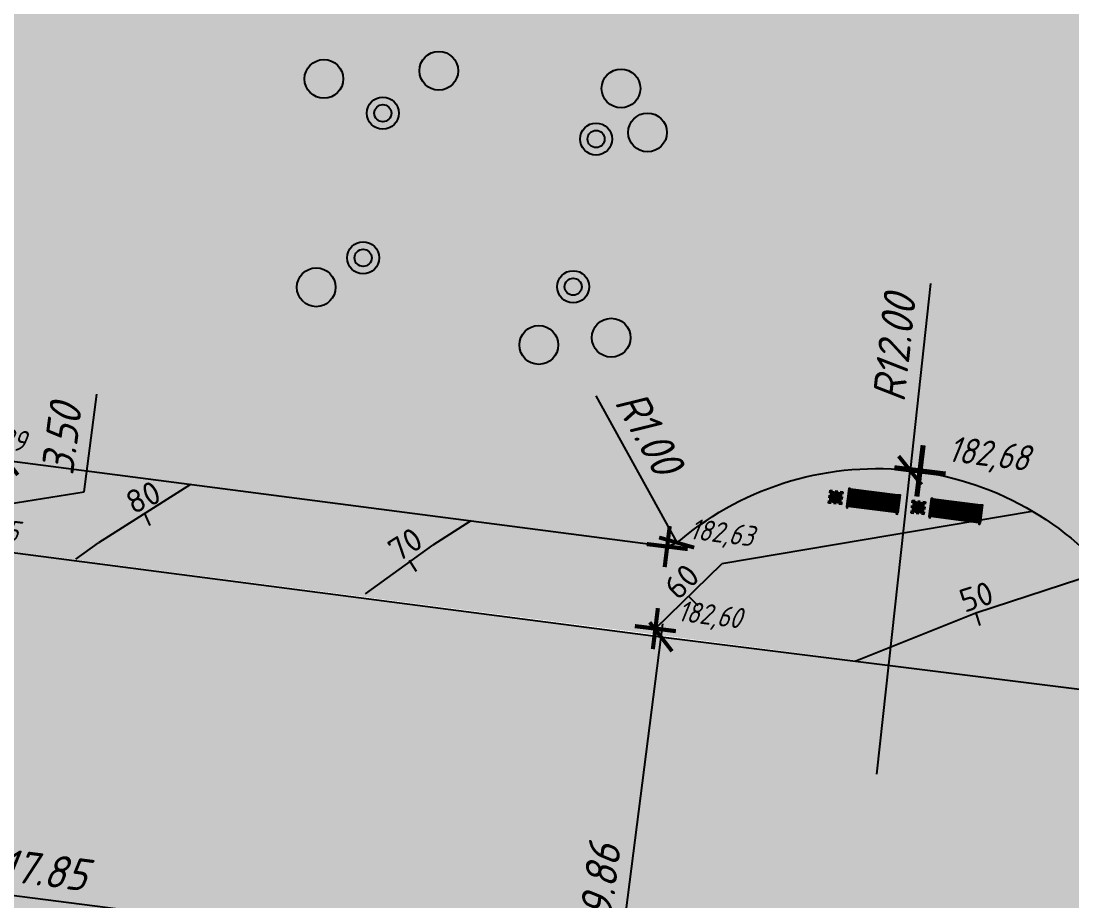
# Model space of a CAD drawing. Extents: x 8646 to 18206, y -17605 to -192.
# Drawn here: x 9078.67 to 9119.34, y -8832 to -8797.96 of the extents above; entities that cross this region are included whole.
import ezdxf
from ezdxf.enums import TextEntityAlignment as Align

# ---------------------------------------------------------------- set-up
doc = ezdxf.new("R2010")
doc.units = 0
doc.linetypes.add('DASHED', pattern=[0.75, 0.5, -0.25])
doc.linetypes.add('ШТРИХОВАЯ2', pattern=[9.524999999999999, 6.35, -3.175])
doc.layers.get('0').update_dxf_attribs({"linetype": 'CONTINUOUS'})
doc.layers.get('DEFPOINTS').update_dxf_attribs({"linetype": 'CONTINUOUS'})
for name, color, linetype in [('_ГП_ВЕРТИКАЛКА', 1, 'CONTINUOUS'), ('ДВ_ГП_П_БОРТ_БР100_30_15', 140, 'CONTINUOUS'), ('ДВ_ГП_П_ГАЗОН_РУЛОННЫЙ', 9, 'CONTINUOUS'), ('ДВ_ГП_П_ГРАНИЦА_РАБОТ', 230, 'ШТРИХОВАЯ2'), ('ДВ_ГП_П_ЗАМЕНА_ЛЮК_ВОДОСТО', 205, 'CONTINUOUS'), ('ДВ_ГП_П_ЗАМЕНА_ЛЮК_ТЕПЛОСЕ', 3, 'CONTINUOUS'), ('ДВ_ГП_П_МАФ', 20, 'CONTINUOUS'), ('ДВ_ГП_П_ОФР_РАЗМЕРЫ_ОСН', 242, 'CONTINUOUS'), ('ДВ_ПП_ДО_ТИП5_ЗАМЕНА_ПОКРЫ', 41, 'CONTINUOUS'), ('ДВ_ПП_ДО_ТИП5А_КАПРЕМОНТ_Т', 33, 'CONTINUOUS'), ('ДВ_ПП_ДО_ТИП6_УСТРОЙСТВО_Т', 153, 'CONTINUOUS')]:
    doc.layers.add(name, color=color, linetype=linetype)
doc.styles.add('SMPLX_1_0', font='simplex8.shx', dxfattribs={"width": 0.8, "oblique": 15})
doc.styles.add('СПДС', font='isocpeur.ttf', dxfattribs={"width": 0.9, "oblique": 15})
doc.styles.add('ТВЕРЬУНИВЕРСАЛПРОЕКТ', font='isocpeur.ttf')
doc.dimstyles.new('ДЕЛОВОЙ_ВЕКТОР', dxfattribs={"dimtxt": 1.25, "dimasz": 1, "dimexe": 0.5, "dimexo": 0, "dimgap": 0.5, "dimtad": 1, "dimzin": 1, "dimtxsty": 'СПДС', "dimblk": 'ARCHTICK', "dimcen": 0, "dimdle": 0.5, "dimclrd": 256, "dimclre": 256, "dimclrt": 256, "dimazin": 3, "dimtfac": 1, "dimtmove": 0, "dimatfit": 3, "dimtolj": 1, "dimtzin": 9})
doc.dimstyles.new('ДЕЛОВОЙ_ВЕКТОР$4', dxfattribs={"dimtxt": 1.25, "dimasz": 1, "dimexe": 0.5, "dimexo": 0, "dimgap": 0.5, "dimtad": 1, "dimzin": 1, "dimtxsty": 'СПДС', "dimblk1": 'ARCHTICK', "dimsah": 1, "dimcen": 0, "dimdle": 0.5, "dimclrd": 256, "dimclre": 256, "dimclrt": 256, "dimazin": 3, "dimtfac": 1, "dimtmove": 0, "dimatfit": 3, "dimtolj": 1, "dimtzin": 9})
pattern_1 = [(56.05043773761604, (0, 0), (-24.27593251712048, 65.19613079151804), [0, -54.8511657090786, 0, -61.34669849041685, 0, -58.64022649819258]), (26.05043773761603, (0, 0), (28.1469628320252, 116.8674145300229), [0, -29.59076044831872, 0, -49.43822172463005, 0, -18.94530394556991]), (346.050437737616, (-42.08001270772473, -14.1209778101496), (106.4742159225371, 35.94540188756744), [0, -18.04314661482848, 0, -64.95532781338255, 0, -84.80278908969387]), (336.050437737616, (-42.08001270772473, -14.1209778101496), (92.76770115918528, 64.5382257145701), [0, -9.02157330741424, 0, -42.58182601099521, 0, -48.7164958600369])]

# ---------------------------------------------------------------- blocks, each defined once
blk = doc.blocks.new('_ARCHTICK')
at = {"color": 0, "linetype": 'BYBLOCK', "const_width": 0.15}
blk.add_lwpolyline([(-0.5, -0.5), (0.5, 0.5)], dxfattribs=at)
blk = doc.blocks.new('*D157')
at = {"layer": 'DEFPOINTS', "color": 0}
for p in [(9113.077280170379, -8815.342023726185), (9111.789940731727, -8827.095490064437)]:
    blk.add_point(p, dxfattribs=at)
at = {"layer": 'ДВ_ГП_П_ОФР_РАЗМЕРЫ_ОСН'}
for p in [(9113.869083895575, -8808.112820494176), (9111.789940731727, -8827.095490064437)]:
    blk.add_line(p, (9113.077280170379, -8815.342023726185), dxfattribs=at)
at = {"layer": 'ДВ_ГП_П_ОФР_РАЗМЕРЫ_ОСН', "rotation": 263.7493953411084}
blk.add_blockref('_ARCHTICK', (9113.077280170379, -8815.342023726185), dxfattribs=at)
at = {"layer": 'ДВ_ГП_П_ОФР_РАЗМЕРЫ_ОСН', "insert": (9112.463747310465, -8810.610879884833), "char_height": 1.25, "attachment_point": 5, "rotation": 83.74939534110831, "style": 'СПДС'}
blk.add_mtext('\\A1;R12.00', dxfattribs=at)
blk = doc.blocks.new('*D287')
at = {"layer": 'DEFPOINTS', "color": 0}
for p in [(9078.047000000002, -8814.9485), (9077.59547033297, -8818.41925221815), (9077.665632809052, -8818.428380049083)]:
    blk.add_point(p, dxfattribs=at)
at = {"layer": 'ДВ_ГП_П_ОФР_РАЗМЕРЫ_ОСН'}
for p, q in [((9081.111228998154, -8816.16648965571), (9081.602743099576, -8812.388390934126)), ((9078.181666714228, -8814.461806085486), (9077.601128570905, -8818.924201794534)), ((9078.047000000002, -8814.9485), (9078.61298422153, -8815.022132069083)), ((9077.891397642567, -8816.69300394001), (9081.111228998154, -8816.16648965571)), ((9077.59547033297, -8818.41925221815), (9078.161454554502, -8818.49288428723))]:
    blk.add_line(p, q, dxfattribs=at)
for p, rotation in [((9078.117162476083, -8814.957627830936), 82.58770027816094), ((9077.665632809052, -8818.428380049083), 262.5877002781609)]:
    blk.add_blockref('_ARCHTICK', p, dxfattribs=dict(at, rotation=rotation))
at = {"layer": 'ДВ_ГП_П_ОФР_РАЗМЕРЫ_ОСН', "insert": (9080.241387121607, -8814.132305759087), "char_height": 1.25, "attachment_point": 5, "rotation": 82.5877002781609, "style": 'СПДС'}
blk.add_mtext('\\A1;3.50', dxfattribs=at)
blk = doc.blocks.new('*D304')
at = {"layer": 'DEFPOINTS', "color": 0}
for p in [(9103.43454583875, -8821.780802806099), (9100.909080089696, -8841.478066197778), (9100.909080089714, -8841.47806619778)]:
    blk.add_point(p, dxfattribs=at)
at = {"layer": 'ДВ_ГП_П_ОФР_РАЗМЕРЫ_ОСН'}
for p, q in [((9103.498132345816, -8821.284862531347), (9100.845493582667, -8841.974006472534)), ((9103.43454583875, -8821.780802806099), (9103.93048611352, -8821.844389313148)), ((9100.909080089696, -8841.478066197778), (9101.405020364466, -8841.541652704827))]:
    blk.add_line(p, q, dxfattribs=at)
for p, rotation in [((9103.434545838769, -8821.7808028061), 82.69373802246923), ((9100.909080089714, -8841.47806619778), 262.6937380224692)]:
    blk.add_blockref('_ARCHTICK', p, dxfattribs=dict(at, rotation=rotation))
at = {"layer": 'ДВ_ГП_П_ОФР_РАЗМЕРЫ_ОСН', "insert": (9101.055947346043, -8831.486364861084), "char_height": 1.25, "attachment_point": 5, "rotation": 82.69373802246923, "style": 'СПДС'}
blk.add_mtext('\\A1;19.86', dxfattribs=at)
blk = doc.blocks.new('*U127')
h = blk.add_hatch(color=67)
h.dxf.hatch_style = 1
h.paths.add_polyline_path([(-0.2112040624337499, 0.13817852451727), (-0.2546881592574159, 0.1230200858968533), (-0.1230200858968534, -0.2546881592574159), (-0.0795359890731873, -0.2395297206369993)])
h.paths.add_polyline_path([(0.1230200858968533, 0.2546881592574159), (0.0795359890731873, 0.2395297206369993), (0.2112040624337499, -0.13817852451727), (0.2546881592574158, -0.1230200858968534)])
at = {"layer": 'ДВ_ГП_П_МАФ'}
h = blk.add_hatch(color=67, dxfattribs=at)
h.dxf.hatch_style = 1
h.paths.add_polyline_path([(-0.0795359890731873, -0.2395297206369993), (-0.2112040624337499, 0.13817852451727), (0.0795359890731873, 0.2395297206369993), (0.2112040624337499, -0.13817852451727)])
at = {"color": 1}
blk.add_lwpolyline([(-0.2546881592574159, 0.1230200858968534), (0.1230200858968534, 0.2546881592574159)], dxfattribs=at)
at = {"layer": 'ДВ_ГП_П_МАФ', "linetype": 'DASHED', "ltscale": 0.1}
blk.add_lwpolyline([(-0.1537751073710667, -0.3183601990717698), (-0.3183601990717698, 0.1537751073710667), (0.1537751073710667, 0.3183601990717698), (0.3183601990717698, -0.1537751073710667), (-0.1537751073710667, -0.3183601990717698)], dxfattribs=at)
at = {"layer": 'ДВ_ГП_П_МАФ'}
for points in [[(-0.1230200858968534, -0.2546881592574159), (-0.2546881592574159, 0.1230200858968534), (0.1230200858968534, 0.2546881592574159), (0.2546881592574159, -0.1230200858968534), (-0.1230200858968534, -0.2546881592574159)], [(-0.2112040624337499, 0.13817852451727), (-0.0795359890731873, -0.2395297206369993)], [(0.0795359890731873, 0.2395297206369993), (0.2112040624337499, -0.13817852451727)]]:
    blk.add_lwpolyline(points, dxfattribs=at)
blk = doc.blocks.new('*U128')
at = {"layer": 'ДВ_ГП_П_МАФ'}
h = blk.add_hatch(dxfattribs=at)
h.set_pattern_fill('AR-SAND', color=241, scale=1.420720205892007, angle=18.55043773761603)
h.set_pattern_definition(pattern_1)
h.paths.add_polyline_path([(-0.9626574413183628, -0.2754130521316676), (-0.9100269451736758, -0.2577516014719852), (-1.134252386814104, 0.4104322566488453), (-1.186882882958791, 0.3927708059891628)])
h.paths.add_polyline_path([(-0.9430740195701628, -0.316471560885109), (-0.9015237470465066, -0.3025283503545544), (-0.9158894973541074, -0.2597189242916269), (-0.9574397698777636, -0.2736621348221814)])
h.paths.add_polyline_path([(0.9339259407031613, 0.3610319042575227), (0.8812954445584742, 0.3433704535978402), (0.6570700029180462, 1.011554311718671), (0.7097004990627332, 1.029215762378353)])
h.paths.add_polyline_path([(0.928708269262562, 0.3592809869480366), (0.8871579967389058, 0.345337776417482), (0.9015237470465066, 0.3025283503545544), (0.9430740195701628, 0.316471560885109)])
h = blk.add_hatch(dxfattribs=at)
h.set_pattern_fill('AR-SAND', color=241, scale=1.420720205892007, angle=18.55043773761603)
h.set_pattern_definition(pattern_1)
h.paths.add_polyline_path([(-0.9626574413183628, -0.2754130521316676), (-0.9100269451736758, -0.2577516014719852), (-1.134252386814104, 0.4104322566488453), (-1.186882882958791, 0.3927708059891628)])
h.paths.add_polyline_path([(-0.9430740195701628, -0.316471560885109), (-0.9015237470465066, -0.3025283503545544), (-0.9158894973541074, -0.2597189242916269), (-0.9574397698777636, -0.2736621348221814)])
h.paths.add_polyline_path([(0.9339259407031613, 0.3610319042575227), (0.8812954445584742, 0.3433704535978402), (0.6570700029180462, 1.011554311718671), (0.7097004990627332, 1.029215762378353)])
h.paths.add_polyline_path([(0.928708269262562, 0.3592809869480366), (0.8871579967389058, 0.345337776417482), (0.9015237470465066, 0.3025283503545544), (0.9430740195701628, 0.316471560885109)])
h = blk.add_hatch(dxfattribs=at)
h.set_pattern_fill('AR-SAND', color=241, scale=1.420720205892007, angle=18.55043773761603)
h.set_pattern_definition(pattern_1)
h.paths.add_polyline_path([(-0.9626574413183628, -0.2754130521316676), (-0.9100269451736758, -0.2577516014719852), (-1.134252386814104, 0.4104322566488453), (-1.186882882958791, 0.3927708059891628)])
h.paths.add_polyline_path([(-0.9430740195701628, -0.316471560885109), (-0.9015237470465066, -0.3025283503545544), (-0.9158894973541074, -0.2597189242916269), (-0.9574397698777636, -0.2736621348221814)])
h.paths.add_polyline_path([(0.9339259407031613, 0.3610319042575227), (0.8812954445584742, 0.3433704535978402), (0.6570700029180462, 1.011554311718671), (0.7097004990627332, 1.029215762378353)])
h.paths.add_polyline_path([(0.928708269262562, 0.3592809869480366), (0.8871579967389058, 0.345337776417482), (0.9015237470465066, 0.3025283503545544), (0.9430740195701628, 0.316471560885109)])
h = blk.add_hatch(color=241, dxfattribs=at)
h.dxf.hatch_style = 1
h.paths.add_polyline_path([(-0.9626574413183628, -0.2754130521316676), (-0.9100269451736758, -0.2577516014719852), (-1.134252386814104, 0.4104322566488453), (-1.186882882958791, 0.3927708059891628)])
h.paths.add_polyline_path([(-1.059602756885043, 0.1879790088444324), (-1.050357963061922, 0.1910813255985273), (-0.904941370317803, -0.2422549598100066), (-0.9141861641409239, -0.2453572765641014)])
h.paths.add_polyline_path([(-0.9430740195701628, -0.316471560885109), (-0.9015237470465066, -0.3025283503545544), (-0.9158894973541074, -0.2597189242916269), (-0.9574397698777636, -0.2736621348221814)])
h.paths.add_polyline_path([(0.9339259407031613, 0.3610319042575227), (0.8812954445584742, 0.3433704535978402), (0.6570700029180462, 1.011554311718671), (0.7097004990627332, 1.029215762378353)])
h.paths.add_polyline_path([(0.731719632847107, 0.7891010639142578), (0.722474839023986, 0.785998747160163), (0.8678914317681051, 0.3526624617516292), (0.8771362255912261, 0.355764778505724)])
h.paths.add_polyline_path([(0.928708269262562, 0.3592809869480366), (0.8871579967389058, 0.345337776417482), (0.9015237470465066, 0.3025283503545544), (0.9430740195701628, 0.316471560885109)])
h = blk.add_hatch(color=241, dxfattribs=at)
h.dxf.hatch_style = 1
h.paths.add_polyline_path([(-1.107811981057596, 0.3976785149439761), (-1.130427435464465, 0.3990340373779699), (-1.119056619022888, 0.3651494079428311), (-1.101833903694333, 0.3798640565689283)])
h.paths.add_polyline_path([(0.6450031760257569, 0.9814752985397355), (-1.106483923249106, 0.3937209498086716), (-1.103156658477112, 0.3838058188758247), (0.6483304407977504, 0.9715601676068886)])
h.paths.add_polyline_path([(0.6483304407977505, 0.9715601676068886), (-1.103156658477112, 0.3838058188758247), (-1.101833903694333, 0.3798640565689283), (-1.103592406280068, 0.3783616368189905), (0.6519620226775021, 0.967480877537968), (0.6496531955805299, 0.9676184052999922)])
h.paths.add_polyline_path([(0.6608949542676853, 1.000156092447795), (0.6436751182172666, 0.9854328636750398), (0.64965319558053, 0.9676184052999921), (0.6722657707092621, 0.9662714630126568)])
h = blk.add_hatch(dxfattribs=at)
h.set_pattern_fill('AR-SAND', color=23, scale=1.420720205892007, angle=18.55043773761603)
h.set_pattern_definition(pattern_1)
h.paths.add_polyline_path([(0.6606012092416709, 0.970379967959297), (-1.112231592844237, 0.3754625463976614), (-0.9065469084963317, -0.2374705130200211), (0.8662858935895764, 0.3574469085416146)])
h = blk.add_hatch(color=23, dxfattribs=at)
h.dxf.hatch_style = 1
h.paths.add_polyline_path([(0.6606012092416711, 0.9703799679592972), (-1.112231592844237, 0.3754625463976614), (-0.9065469084963317, -0.2374705130200211), (0.8662858935895764, 0.3574469085416146)])
h = blk.add_hatch(dxfattribs=at)
h.set_pattern_fill('AR-SAND', color=23, scale=1.420720205892007, angle=18.55043773761603)
h.set_pattern_definition(pattern_1)
h.paths.add_polyline_path([(0.6722657707092619, 0.9662714630126565), (-1.111062679455282, 0.3719792259843889), (-0.9065469084963317, -0.2374705130200211), (0.8662858935895764, 0.3574469085416146)])
for points in [[(-1.106493911508462, 0.3277129854119112), (0.6848284782236885, 0.9288350404817367)], [(0.6450031760257567, 0.9814752985397355), (-1.106483923249106, 0.3937209498086716)], [(-1.103592406280085, 0.3783616368189849), (0.651962022677519, 0.9674808775379737)], [(0.6483304407977504, 0.9715601676068886), (-1.103156658477112, 0.3838058188758247)], [(-1.092434659190601, 0.2858169124805131), (0.6988877305415311, 0.8869389675503923)], [(-1.079311819840702, 0.2467113169594814), (0.7120105698914481, 0.8478333720293068)], [(0.6608949542676855, 1.000156092447795), (0.6436751182172666, 0.98543286367504), (0.6496531955805299, 0.9676184052999922), (0.6722657707092619, 0.9662714630126565)], [(-1.066188980490785, 0.2076057214383959), (0.7251334092413468, 0.8087277765082752)], [(-1.044745511452175, 0.1743564189925639), (0.7280872906337328, 0.7692738405541997)], [(-1.023915783400461, 0.1122845686647069), (0.7489170186854655, 0.7072019902262887)], [(-1.003086055348728, 0.050212718336796), (0.7697467467371799, 0.6451301398984317)], [(-0.9822563272969956, -0.0118591319911149), (0.7905764747889125, 0.5830582895705209)], [(-0.9614265992452631, -0.0739309823190258), (0.811406202840645, 0.52098643924261)], [(-0.9405968711935485, -0.1360028326468828), (0.8322359308923596, 0.458914588914753)], [(-1.130427435464465, 0.3990340373779699), (-1.107811981057596, 0.3976785149439761), (-1.101833903694333, 0.3798640565689283), (-1.119056619022888, 0.3651494079428311)], [(-0.9216194458850576, -0.1925548865398656), (0.8512133562008505, 0.4023625350217702)], [(-0.9065469084963317, -0.2374705130200211), (0.8662858935895764, 0.3574469085416146)]]:
    blk.add_lwpolyline(points, dxfattribs=at)
for points in [[(0.9339259407031613, 0.3610319042575227), (0.8812954445584742, 0.3433704535978402), (0.6570700029180462, 1.011554311718671), (0.7097004990627332, 1.029215762378353)], [(-0.9626574413183628, -0.2754130521316676), (-0.9100269451736758, -0.2577516014719852), (-1.134252386814104, 0.4104322566488453), (-1.186882882958791, 0.3927708059891628)], [(0.731719632847107, 0.7891010639142578), (0.722474839023986, 0.785998747160163), (0.8678914317681051, 0.3526624617516292), (0.8771362255912261, 0.355764778505724)], [(-1.059602756885043, 0.1879790088444324), (-1.050357963061922, 0.1910813255985273), (-0.904941370317803, -0.2422549598100066), (-0.9141861641409239, -0.2453572765641014)], [(0.928708269262562, 0.3592809869480366), (0.8871579967389058, 0.345337776417482), (0.9015237470465066, 0.3025283503545544), (0.9430740195701628, 0.316471560885109)], [(-0.9430740195701628, -0.316471560885109), (-0.9015237470465066, -0.3025283503545544), (-0.9158894973541074, -0.2597189242916269), (-0.9574397698777636, -0.2736621348221814)]]:
    blk.add_lwpolyline(points, close=True, dxfattribs=at)
blk = doc.blocks.new('*D705')
at = {"layer": 'DEFPOINTS', "color": 0}
for p in [(9103.561879754105, -8817.259447211349), (9104.045033825627, -8818.134982557965)]:
    blk.add_point(p, dxfattribs=at)
at = {"layer": 'ДВ_ГП_П_ОФР_РАЗМЕРЫ_ОСН'}
blk.add_line((9100.911810356674, -8812.45719143994), (9104.045033825627, -8818.134982557965), dxfattribs=at)
at = {"layer": 'ДВ_ГП_П_ОФР_РАЗМЕРЫ_ОСН', "rotation": 298.8916028310676}
blk.add_blockref('_ARCHTICK', (9104.045033825627, -8818.134982557965), dxfattribs=at)
at = {"layer": 'ДВ_ГП_П_ОФР_РАЗМЕРЫ_ОСН', "insert": (9102.980245284572, -8813.877003321879), "char_height": 1.25, "attachment_point": 5, "rotation": 298.8916028310676, "style": 'СПДС'}
blk.add_mtext('\\A1;R1.00', dxfattribs=at)
blk = doc.blocks.new('*D822')
at = {"layer": 'DEFPOINTS', "color": 0}
for p in [(9019.841000015662, -8831.083999880306), (9137.589511250091, -8839.374807308723), (9136.73097352843, -8846.07093593541)]:
    blk.add_point(p, dxfattribs=at)
at = {"layer": 'ДВ_ГП_П_ОФР_РАЗМЕРЫ_ОСН'}
for p, q in [((9019.841000015662, -8831.083999880306), (9020.76312424488, -8823.891930978933)), ((9020.203597462636, -8824.324284746064), (9138.085451524781, -8839.438393816277)), ((9136.73097352843, -8846.07093593541), (9137.65309775765, -8838.878867034035))]:
    blk.add_line(p, q, dxfattribs=at)
for p, rotation in [((9020.699537737324, -8824.38787125362), 172.69373796378), ((9137.589511250091, -8839.374807308723), 352.69373796378)]:
    blk.add_blockref('_ARCHTICK', p, dxfattribs=dict(at, rotation=rotation))
at = {"layer": 'ДВ_ГП_П_ОФР_РАЗМЕРЫ_ОСН', "insert": (9079.287594135709, -8830.765473663125), "char_height": 1.25, "attachment_point": 5, "rotation": 352.69373796377994, "style": 'СПДС'}
blk.add_mtext('\\A1;117.85', dxfattribs=at)
blk = doc.blocks.new('M_POINT_04')
at = {"color": 0, "const_width": 0.2}
for points in [[(0, 1), (0, -1)], [(-1, 0), (1, 0)]]:
    blk.add_lwpolyline(points, dxfattribs=at)
at = {"color": 0, "linetype": 'BYBLOCK'}
blk.add_point((0, 0), dxfattribs=at)
at = {"color": 0, "linetype": 'BYBLOCK', "style": 'SMPLX_1_0', "oblique": 15, "width": 0.8}
for tag, p in [('NORTH', (0.9999999999999999, 3.5)), ('EAST', (1, 2)), ('ELEVATION', (1, 0.4999999999999999)), ('DESCRIPTION', (1, -1))]:
    blk.add_attdef(tag, p, '', height=1, dxfattribs=at)
for tag, p in [('Z', (-0.9999999999999998, 2)), ('NUMBER', (-0.9999999999999999, 0.5000000000000001)), ('CODE1', (-1, -0.9999999999999999)), ('CODE2', (-1, -2.5)), ('CODE3', (-0.9999999999999998, -4))]:
    blk.add_attdef(tag, text='', height=1, dxfattribs=at).set_placement(p, align=Align.RIGHT)
blk = doc.blocks.new('*U1123')
at = {"color": 0, "linetype": 'CONTINUOUS'}
blk.add_lwpolyline([(0, 0), (0.4219127196553439, 0.2683088835522063)], dxfattribs=at)
at = {"color": 0, "linetype": 'CONTINUOUS', "style": 'ТВЕРЬУНИВЕРСАЛПРОЕКТ', "flags": 4}
blk.add_attdef('ГОРИЗОНТАЛЬ', (0.1032217913251113, -0.43262844234348), '', height=0.8999999999999995, rotation=122.4536910474214, dxfattribs=at)
blk = doc.blocks.new('*U1124')
at = {"color": 0, "linetype": 'CONTINUOUS'}
blk.add_lwpolyline([(0, 0), (0.3841949997530924, 0.3199909407541432)], dxfattribs=at)
at = {"color": 0, "linetype": 'CONTINUOUS', "style": 'ТВЕРЬУНИВЕРСАЛПРОЕКТ', "flags": 4}
blk.add_attdef('ГОРИЗОНТАЛЬ', (0.1576238812104329, -0.4159048201224289), '', height=0.8999999999999995, rotation=129.7904684625822, dxfattribs=at)
blk = doc.blocks.new('*U1122')
at = {"color": 0, "linetype": 'CONTINUOUS'}
blk.add_lwpolyline([(0, 0), (0.3073184215270728, 0.3944051061917285)], dxfattribs=at)
at = {"color": 0, "linetype": 'CONTINUOUS', "style": 'ТВЕРЬУНИВЕРСАЛПРОЕКТ', "flags": 4}
blk.add_attdef('ГОРИЗОНТАЛЬ', (0.2425019328393621, -0.372847046250985), '', height=0.8999999999999995, rotation=142.0744626025576, dxfattribs=at)
blk = doc.blocks.new('*U1125')
at = {"color": 0, "linetype": 'CONTINUOUS'}
blk.add_lwpolyline([(0, 0), (0.4515088099869206, 0.2148017562875014)], dxfattribs=at)
at = {"color": 0, "linetype": 'CONTINUOUS', "style": 'ТВЕРЬУНИВЕРСАЛПРОЕКТ', "flags": 4}
blk.add_attdef('ГОРИЗОНТАЛЬ', (0.0496411520334259, -0.4419930580379118), '', height=0.8999999999999995, rotation=115.4424006888598, dxfattribs=at)
blk = doc.blocks.new('РСО_ЛЮК_ТЕПЛОСЕТЬ')
at = {"layer": 'ДВ_ГП_П_ЗАМЕНА_ЛЮК_ТЕПЛОСЕ'}
h = blk.add_hatch(color=256, dxfattribs=at)
h.dxf.hatch_style = 1
edge = h.paths.add_edge_path()
edge.add_arc((0, 0), 0.75, 0, 360)
blk.add_circle((0, 0), 0.75, dxfattribs=at)
blk = doc.blocks.new('ЭКРАН_ВШ')
at = {"layer": 'ДВ_ГП_П_МАФ', "linetype": 'CONTINUOUS', "ltscale": 0.4}
for radius in [0.2152507826256925, 0.1152507826258193]:
    blk.add_circle((15708.949, 5443.276000000001), radius, dxfattribs=at)
blk = doc.blocks.new('РСО_ЛЮК_ВОДОСТОК')
at = {"layer": 'ДВ_ГП_П_ЗАМЕНА_ЛЮК_ВОДОСТО'}
h = blk.add_hatch(color=256, dxfattribs=at)
h.dxf.hatch_style = 1
edge = h.paths.add_edge_path()
edge.add_arc((0, 0), 0.75, 0, 360)
blk.add_circle((0, 0), 0.75, dxfattribs=at)

msp = doc.modelspace()

# ---------------------------------------------------------------- hatches: boundary and pattern name
at = {"layer": 'ДВ_ГП_П_ГАЗОН_РУЛОННЫЙ'}
h = msp.add_hatch(color=256, dxfattribs=at)
h.dxf.hatch_style = 1
edge = h.paths.add_edge_path()
edge.add_arc((-116300.3808593974, 919442.4536245302), 936604.3449646322, 277.68368648986274, 277.6842830747062, ccw=False)
edge.add_line((8927.387862699677, -8752.410047701514), (8924.665748643634, -8757.034159042374))
edge.add_arc((8927.251050617871, -8758.556070243112), 3.000000000154401, 149.5156009076617, 162.3199063845557)
edge.add_line((8924.392749454062, -8757.644964070434), (8925.954885322488, -8765.073787978028))
edge.add_line((8925.954885322488, -8765.073787978028), (8927.19582026329, -8770.516707172967))
edge.add_line((8927.19582026329, -8770.516707172967), (8927.526226148568, -8770.47472422155))
edge.add_line((8927.526226148568, -8770.47472422155), (8928.516085729116, -8770.348947930843))
edge.add_line((8928.516085729116, -8770.348947930843), (8941.885651642086, -8767.571764256465))
edge.add_line((8941.885651642086, -8767.571764256465), (8941.732982341226, -8767.051640312438))
edge.add_line((8941.732982341226, -8767.051640312438), (8937.05256406503, -8751.106079549878))
h = msp.add_hatch(color=256, dxfattribs=at)
h.dxf.hatch_style = 1
edge = h.paths.add_edge_path()
edge.add_line((9127.01042680111, -8775.579242443027), (9113.900307499654, -8778.88780593062))
edge.add_arc((9114.14500270411, -8779.857405980598), 0.99999999999958, 104.1638219809865, 164.0238863974359)
edge.add_arc((9110.299496605767, -8778.756459638804), 2.999999999988504, 304.9801690281706, 344.0238863973785, ccw=False)
edge.add_arc((9112.592668128058, -8782.033861715032), 0.9999999999996264, 124.980169028128, 180.3898398528679)
edge.add_arc((9105.407185822633, -8782.075735220445), 6.185604867528611, -80.7489393131363, 0.3248427755140142, ccw=False)
edge.add_arc((9106.509024752384, -8788.669207470657), 0.4999999999969132, 102.4080075987408, 192.4080075993963)
edge.add_line((9106.020703623584, -8788.776643382549), (9106.218798735377, -8789.677031594452))
edge.add_arc((9105.730477606578, -8789.784467506344), 0.4999999999963092, -77.59199240125918, 12.408007599396228, ccw=False)
edge.add_line((9105.837913518464, -8790.272788635146), (9101.931344488032, -8791.132275930267))
edge.add_arc((9101.82390857614, -8790.643954801468), 0.4999999999963092, 192.4080075987408, 282.4080075993963, ccw=False)
edge.add_line((9101.335587447338, -8790.751390713354), (9100.476100152217, -8786.844821682922))
edge.add_arc((9100.964421281014, -8786.737385771028), 0.4999999999949236, 102.40800759862668, 192.4080075996446, ccw=False)
edge.add_line((9100.85698536913, -8786.24906464223), (9104.763554399562, -8785.389577347107))
edge.add_arc((9104.870990311452, -8785.87789847591), 0.4999999999994714, 12.408007599058408, 102.4080075991032, ccw=False)
edge.add_line((9105.359311440257, -8785.77046256402), (9105.545051673565, -8786.614694985614))
edge.add_arc((9106.033372797487, -8786.507259067701), 0.4999999965254432, 192.4080083933416, 277.7961342849256)
edge.add_arc((9105.426811453399, -8782.08261887734), 4.966022546899104, 277.8048807428449, 351.868212911225)
edge.add_arc((9109.327430167667, -8782.658043178102), 1.023385668744056, 352.8701015829546, 435.8148988314044)
edge.add_arc((9110.293181982028, -8778.737079129023), 3.014787209978685, 224.6569420323422, 256.2814329044992, ccw=False)
edge.add_arc((9107.437351921139, -8781.558913816729), 1.000000000000704, 44.65694203198515, 105.6044545590681)
edge.add_line((9107.168357218601, -8780.595772160475), (9104.972445199373, -8781.209065850528))
edge.add_line((9104.972445199373, -8781.209065850528), (9096.190657437633, -8783.661721045504))
edge.add_arc((9095.383673330023, -8780.772296076748), 3.000000000001457, 261.495376312786, 285.60445455915374, ccw=False)
edge.add_line((9094.940005661594, -8783.739307873151), (9064.41338869332, -8779.174555892112))
edge.add_arc((9063.526053356452, -8785.108579484931), 6.00000000001583, 81.4953763127181, 97.73614981199046)
edge.add_line((9062.718384938735, -8779.163188688086), (9048.823452887134, -8781.088436851905))
edge.add_arc((9049.235196591855, -8784.06004704196), 3.000000000001882, 97.88862530535745, 125.1848881851225)
edge.add_line((9047.506546271657, -8781.608156328553), (9044.40060537941, -8783.797929995279))
edge.add_line((9044.40060537941, -8783.797929995279), (9045.371272539553, -8798.33486597982))
edge.add_arc((9044.87482967192, -8798.37028007863), 0.4977044094815962, -85.42573864524297, 4.080322539067424, ccw=False)
edge.add_line((9044.914522165538, -8798.866399202601), (9029.15762970975, -8800.199090362625))
edge.add_arc((9029.060774368187, -8799.703349891275), 0.5051134250080824, 185.4431910481082, 281.054911617563, ccw=False)
edge.add_line((9028.557938630714, -8799.751264327966), (9028.362561031678, -8797.6061837569))
edge.add_line((9028.362561031678, -8797.6061837569), (9018.394622025782, -8805.587698519876))
edge.add_arc((9019.019659075839, -8806.368293604446), 0.9999999999994789, 128.6849068807518, 262.5439968393729)
edge.add_line((9018.889894242331, -8807.359838403225), (9033.967, -8809.333))
edge.add_arc((9042.040897147015, -8818.96269577124), 12.56657693197364, 35.9337923839293, 129.9777270574042, ccw=False)
edge.add_line((9052.216, -8811.588), (9103.878, -8818.309000000003))
edge.add_arc((9111.789940731725, -8827.095490064436), 11.82375633183889, 33.706668008273596, 132.0019789823731, ccw=False)
edge.add_line((9121.626, -8820.534), (9139.976353176993, -8822.90587420487))
edge.add_line((9139.976353176993, -8822.90587420487), (9139.852323795682, -8815.200234585596))
edge.add_line((9139.852323795682, -8815.200234585596), (9141.31020998283, -8815.17676856197))
edge.add_arc((9141.329632990624, -8814.269339126322), 0.9076372810289115, 268.773803864519, 384.9137078492779)
edge.add_arc((9139.34819579933, -8814.951958027343), 3.000000000005691, 20.79270188583816, 93.19704494238974)
edge.add_line((9139.180885769772, -8811.956627101712), (9135.188090632333, -8812.179652433151))
edge.add_line((9135.188090632333, -8812.179652433151), (9127.01042680111, -8775.579242443027))
h = msp.add_hatch(color=256, dxfattribs=at)
h.dxf.hatch_style = 1
h.paths.add_polyline_path([(9136.73097352843, -8846.070935935408, 0.4170692453422276), (9140.091709031634, -8843.447812767223), (9142.072704612703, -8826.705953904575), (9121.183981432452, -8824.005982781075), (9103.434545838749, -8821.780802806095), (9051.775618165628, -8815.060202502367), (9033.525293380302, -8812.805038800745), (8981.936456298663, -8806.053536636586), (8965.048840592632, -8803.928836614365), (8935.851900335289, -8800.148565101092, 0.4485183397082387), (8932.466947189045, -8803.084520674141), (8932.30504952022, -8815.470243011623), (8989.827, -8822.941), (9019.841, -8831.084)])
at = {"layer": 'ДВ_ПП_ДО_ТИП5_ЗАМЕНА_ПОКРЫ'}
h = msp.add_hatch(color=256, dxfattribs=at)
h.dxf.hatch_style = 1
edge = h.paths.add_edge_path()
edge.add_line((9016.488677068974, -8742.62169371712), (9018.87191848438, -8742.119585177556))
edge.add_line((9018.87191848438, -8742.119585177556), (9025.970231954674, -8740.62852697525))
edge.add_line((9025.970231954674, -8740.62852697525), (9038.494256545851, -8737.998499535552))
edge.add_line((9038.494256545851, -8737.998499535552), (9038.617009716145, -8738.582876864042))
edge.add_line((9038.617009716145, -8738.582876864042), (9041.443374492923, -8737.989176150753))
edge.add_line((9041.443374492923, -8737.989176150753), (9041.245549083302, -8737.008906922772))
edge.add_line((9041.245549083302, -8737.008906922772), (9039.390080124438, -8737.398663140164))
edge.add_line((9039.390080124438, -8737.398663140164), (9039.267177129383, -8736.813572557632))
edge.add_line((9039.267177129383, -8736.813572557632), (9024.786018250017, -8739.855456800924))
edge.add_line((9024.786018250017, -8739.855456800924), (9024.908921262195, -8740.440547379858))
edge.add_line((9024.908921262195, -8740.440547379858), (9019.764999999948, -8741.507999999874))
edge.add_line((9019.764999999948, -8741.507999999874), (9019.644355874754, -8740.935504578305))
edge.add_line((9019.644355874754, -8740.935504578305), (9004.994097018292, -8744.012909481975))
edge.add_line((9004.994097018292, -8744.012909481975), (9005.11699999995, -8744.597999999874))
edge.add_line((9005.11699999995, -8744.597999999874), (9000.037660206865, -8745.653058290227))
edge.add_line((9000.037660206865, -8745.653058290227), (8999.917150934183, -8745.079363167457))
edge.add_line((8999.917150934183, -8745.079363167457), (8985.32570491648, -8748.14441370879))
edge.add_line((8985.32570491648, -8748.14441370879), (8985.457899990794, -8748.77374001269))
edge.add_line((8985.457899990794, -8748.77374001269), (8980.35999999995, -8749.788999999873))
edge.add_line((8980.35999999995, -8749.788999999873), (8980.238989571515, -8749.212919114438))
edge.add_line((8980.238989571515, -8749.212919114438), (8965.700962709181, -8752.266748892976))
edge.add_line((8965.700962709181, -8752.266748892976), (8965.82599999995, -8752.861999999877))
edge.add_line((8965.82599999995, -8752.861999999877), (8960.71037679863, -8753.948707527688))
edge.add_line((8960.71037679863, -8753.948707527688), (8960.581521774906, -8753.342128726952))
edge.add_line((8960.581521774906, -8753.342128726952), (8941.082064058302, -8757.438146946497))
edge.add_line((8941.082064058302, -8757.438146946497), (8940.374671051495, -8754.076108523423))
edge.add_line((8940.374671051495, -8754.076108523423), (8941.92842406614, -8753.749730129948))
edge.add_line((8941.92842406614, -8753.749730129948), (8941.254022931418, -8750.539183878107))
edge.add_arc((-116300.3809021083, 919442.4538186744), 936604.3451627444, 277.6842830757075, 277.68454242455965, ccw=False)
edge.add_line((8937.052564065814, -8751.106079550183), (8941.732982341175, -8767.051640312311))
edge.add_line((8941.732982341175, -8767.051640312311), (8941.885651642086, -8767.571764256465))
edge.add_line((8941.885651642086, -8767.571764256465), (8943.359095209436, -8767.26569422794))
edge.add_line((8943.359095209436, -8767.26569422794), (8943.229202285907, -8766.823166363394))
edge.add_line((8943.229202285907, -8766.823166363394), (8940.792265022788, -8758.520846161158))
edge.add_line((8940.792265022788, -8758.520846161158), (8959.810670175179, -8754.525876366279))
edge.add_line((8959.810670175179, -8754.525876366279), (8966.885176431932, -8753.039819329953))
edge.add_line((8966.885176431932, -8753.039819329953), (8979.465919224114, -8750.397133185561))
edge.add_line((8979.465919224114, -8750.397133185561), (8986.509918659076, -8748.91748413748))
edge.add_line((8986.509918659076, -8748.91748413748), (8999.144080497892, -8746.263576873022))
edge.add_line((8999.144080497892, -8746.263576873022), (9006.178310745261, -8744.785979903449))
edge.add_line((9006.178310745261, -8744.785979903449), (9013.83050409704, -8743.178574961632))
edge.add_line((9013.83050409704, -8743.178574961632), (9015.664307982664, -8751.20456041233))
edge.add_line((9015.664307982664, -8751.20456041233), (9015.894013442068, -8752.209909288167))
edge.add_line((9015.894013442068, -8752.209909288167), (9018.532761445676, -8751.650297290349))
edge.add_line((9018.532761445676, -8751.650297290349), (9018.31585259381, -8750.692223319855))
edge.add_line((9018.31585259381, -8750.692223319855), (9016.488677068974, -8742.62169371712))
at = {"layer": 'ДВ_ПП_ДО_ТИП5А_КАПРЕМОНТ_Т'}
h = msp.add_hatch(color=256, dxfattribs=at)
h.dxf.hatch_style = 1
edge = h.paths.add_edge_path()
edge.add_line((9033.967, -8809.333), (9018.889894242331, -8807.359838403225))
edge.add_line((9018.889894242331, -8807.359838403225), (9013.232226207963, -8806.619411595042))
edge.add_line((9013.232226207963, -8806.619411595042), (9006.036952842524, -8805.677756259387))
edge.add_line((9006.036952842524, -8805.677756259387), (9004.63547692685, -8805.529685042182))
edge.add_line((9004.63547692685, -8805.529685042182), (9004.337028345524, -8805.142970155637))
edge.add_line((9004.337028345524, -8805.142970155637), (8999.788648571097, -8798.500236958054))
edge.add_line((8999.788648571097, -8798.500236958054), (8993.730377216847, -8789.382037819634))
edge.add_line((8993.730377216847, -8789.382037819634), (8991.946698200754, -8789.589877276487))
edge.add_line((8991.946698200754, -8789.589877276487), (9000, -8801.709549302652))
edge.add_line((9000, -8801.709549302652), (9002.083, -8805.19))
edge.add_line((9002.083, -8805.19), (8999.90908644436, -8804.875793943711))
edge.add_line((8999.90908644436, -8804.875793943711), (8982.382000000001, -8802.582))
edge.add_arc((8972.975096388778, -8809.164936225989), 11.48150185760879, 34.98426776108872, 103.5373109788729)
edge.add_line((8970.287523414516, -8798.00241695773), (8967.044432284994, -8799.333755820087))
edge.add_arc((8972.9750963897, -8809.164936224743), 11.48150185610426, 121.1004996335652, 130.6738559877681)
edge.add_line((8965.492, -8800.457), (8934.305015508384, -8796.41906766807))
edge.add_line((8934.305015508384, -8796.41906766807), (8935.822911611494, -8800.078674072944))
edge.add_line((8935.822911611494, -8800.078674072944), (8962.298, -8803.35))
edge.add_line((8962.298, -8803.35), (8989.349, -8806.761))
edge.add_line((8989.349, -8806.761), (9017.821, -8810.431))
edge.add_line((9017.821, -8810.431), (9045.782000000003, -8814.094000000003))
edge.add_line((9045.782000000003, -8814.094000000003), (9074.844358157427, -8817.76387912668))
edge.add_line((9074.844358157427, -8817.76387912668), (9120.282000000005, -8823.642))
edge.add_line((9120.282000000005, -8823.642), (9142.096369277817, -8826.505958262427))
edge.add_line((9142.096369277817, -8826.505958262427), (9142.367751918448, -8824.212439836334))
edge.add_arc((9141.374679764835, -8824.094933676217), 0.9999999999734643, 353.2518022567005, 442.6350699601246)
edge.add_line((9141.502868349015, -8823.103183865613), (9121.626, -8820.534))
edge.add_arc((9111.789940731725, -8827.095490064436), 11.82375633183911, 33.70666800827352, 132.0019789823731)
edge.add_line((9103.878, -8818.309000000003), (9052.216, -8811.588))
edge.add_arc((9042.040897147015, -8818.96269577124), 12.56657693197269, 35.93379238392934, 129.9777270574042)
at = {"layer": 'ДВ_ПП_ДО_ТИП6_УСТРОЙСТВО_Т'}
h = msp.add_hatch(color=256, dxfattribs=at)
h.dxf.hatch_style = 1
h.paths.add_polyline_path([(9017.821, -8810.431), (8989.349, -8806.761), (8962.298, -8803.35), (8935.851900335289, -8800.082255989739), (8935.851900335289, -8800.148565101092), (8965.048840592632, -8803.928836614365), (8981.936456298663, -8806.053536636586), (9033.525293380302, -8812.805038800745), (9051.775618165628, -8815.060202502367), (9119.54166429573, -8823.800091659303), (9121.183981432452, -8824.005982781075), (9142.072704612703, -8826.705953904575), (9142.096369277817, -8826.505958262427), (9120.282000000005, -8823.642), (9074.844358157427, -8817.76387912668), (9045.782000000003, -8814.094000000003)])

# ---------------------------------------------------------------- linework, layer by layer
at = {"layer": '_ГП_ВЕРТИКАЛКА'}
for p, q in [((9085.229211619497, -8815.885205709026), (9081.667143424402, -8818.148332008572)), ((9117.80499159002, -8816.929190855186), (9105.792453289567, -8818.96388261631)), ((9096.081981420493, -8817.299694013223), (9094.615247457807, -8818.23156954833)), ((9080.798690335281, -8818.778408415477), (9081.667143424402, -8818.148332008572)), ((9092.009888190443, -8820.121798769043), (9094.615247457807, -8818.23156954833)), ((9103.221086045605, -8821.465189122606), (9105.792453289567, -8818.96388261631)), ((9103.221086045605, -8821.465189122608), (9105.792453289567, -8818.96388261631)), ((9120.613845711056, -8819.234705051187), (9115.622881829342, -8820.864208624926)), ((9115.622881829342, -8820.864208624926), (9110.977908936926, -8822.72648586297))]:
    msp.add_line(p, q, dxfattribs=at)
at = {"layer": 'ДВ_ГП_П_БОРТ_БР100_30_15'}
for points in [[(8935.851900335289, -8800.148565101092), (8965.048840592632, -8803.928836614365), (8981.936456298663, -8806.053536636586), (9033.525293380302, -8812.805038800745), (9051.775618165628, -8815.060202502367), (9103.434545838749, -8821.780802806095), (9121.183981432452, -8824.005982781075), (9142.072704612703, -8826.705953904575)], [(9052.633982937958, -8811.642377750106), (9103.432871277815, -8818.251090702224)]]:
    msp.add_lwpolyline(points, dxfattribs=at)
msp.add_lwpolyline([(9104.203417883611, -8818.02653836814, -0.4355490659189602), (9121.383163509068, -8820.183812226242, -0.4355490659189602)], format="xyb", dxfattribs=at)
msp.add_arc((9103.561879754106, -8817.259447211349), 1, 262.5877002766672, 309.9132053772003, dxfattribs=at)
at = {"layer": 'ДВ_ГП_П_ГРАНИЦА_РАБОТ', "ltscale": 0.3, "flags": 128}
msp.add_lwpolyline([(9268.820214064319, -8923.046645439708), (9267.965836163576, -8923.816975350448), (9267.420382793665, -8921.33893121128), (9266.54810823545, -8921.530931470415), (9265.888, -8918.532), (9259.233680593934, -8919.996884111344), (9258.508695364239, -8916.701347773676), (9256.56100208735, -8917.129820917806), (9256.221006943642, -8915.584318577177), (9255.049000012343, -8915.841999997287), (9255.59092077395, -8918.306274361403), (9253.372509994813, -8918.776970000305), (9253.899051723696, -8921.170449700003), (9239.57507788324, -8924.32158128605), (9238.89317464728, -8921.221881175825), (9236.71035723288, -8921.70207935853), (9236.447661121056, -8920.507952171067), (9235.373349986266, -8920.744289986877), (9235.795481475125, -8922.663155879583), (9233.70292709128, -8923.123497116001), (9234.22539497055, -8925.498458357495), (9220.027501663259, -8928.621853755303), (9219.506340006716, -8926.252830011903), (9219.281000000807, -8924.725000005468), (9218.192772637107, -8924.885502914518), (9218.429383373516, -8926.48974977874), (9214.158257637257, -8927.429354930266), (9214.679419293803, -8929.798378704185), (9200.298834767127, -8932.961964343132), (9199.805056987492, -8930.717418460472), (9194.49431, -8931.88573), (9194.988087783611, -8934.130275900714), (9180.793086062196, -8937.253035157322), (9179.381550005106, -8931.454569996244), (9178.219779473253, -8931.755051698356), (9178.865692129277, -8934.076984282967), (9176.655430010162, -8934.563220006976), (9176.908922082745, -8935.715508697127), (9174.936568681906, -8936.149406872768), (9175.438494733708, -8938.430992026255), (9161.05332057177, -8941.595587334275), (9159.977, -8936.703), (9158.807660878325, -8936.973894985807), (9159.298609088411, -8939.06552723777), (9157.16, -8939.536), (9157.258806931937, -8939.985142682008), (9155.223, -8940.433), (9155.73608844264, -8942.76532557146), (9141.513471877193, -8945.894159825435), (9140.998, -8943.551), (9135.688793585658, -8944.718972622068), (9136.204265449995, -8947.062132450332), (9121.790950026782, -8950.23291857979), (9121.280689992982, -8947.913449995423), (9116.077, -8949.105), (9116.5774418775, -8951.379838557084), (9111.6721396527, -8952.458956297494), (9111.435, -8951.381), (9107.935, -8952.035), (9108.196473205673, -8953.223568281031), (9102.1982616657, -8954.54311526841), (9100.703289991625, -8947.361079991406), (9099.5271109653, -8947.598993682668), (9100.112057617634, -8950.6451674491), (9098.089999972992, -8951.090000005943), (9098.479966581512, -8952.862655564837), (9096.398170049133, -8953.320630115666), (9096.92243172446, -8955.70374545835), (9082.623669240395, -8958.849331003754), (9081.318780036507, -8952.861545947886), (9080.145749076815, -8953.114527146216), (9080.76458386314, -8955.98395921502), (9078.649999999854, -8956.440000000033), (9078.817323587757, -8957.200596179084), (9076.752180532058, -8957.654907135573), (9077.273849787896, -8960.02623810541), (9068.882519710221, -8961.872247312971), (9068.622469985046, -8960.690149998474), (9067.425850181164, -8960.9503801681), (9067.683683660825, -8962.135979241071), (9062.978414947136, -8963.17109164324), (9062.19767464217, -8959.622111758781), (9060.125037324138, -8960.078071352274), (9059.331736167485, -8957.239641163365), (9058.239950067184, -8957.506819988006), (9059.223307931761, -8961.525164067507), (9057.108335703604, -8961.990436933507), (9057.627050635561, -8964.348338657715), (9043.388991048914, -8967.480570181135), (9042.141541026094, -8961.810086720705), (9041.165924985504, -8962.012860011597), (9041.475596805287, -8964.549369680237), (9039.359, -8965.015), (9039.534977355266, -8965.814933286538), (9037.477333899657, -8966.267594372517), (9038.004750205999, -8968.665049653617), (9023.714687246314, -8971.80872145757), (9022.55517884958, -8966.839422320661), (9021.453404660682, -8967.114926569), (9021.934719263487, -8969.30281887155), (9019.439750861544, -8969.85168718889), (9016.357903301261, -8954.630782183427), (9014.737564488938, -8946.627122928756), (9019.970875130928, -8945.689605806785), (9019.385500000504, -8941.979145724967), (9018.45006609933, -8942.146110056374), (9017.28206236461, -8936.35609154265), (9012.819643158795, -8937.153088633975), (9012.45170666257, -8935.334719657221), (9021.634105566656, -8933.323784876273), (9020.57244059624, -8928.02867920583), (9020.572440596086, -8928.028679205061), (9021.527866789515, -8927.83711692458), (9021.905200040625, -8929.719084871791), (9023.357000000002, -8929.428), (9022.979666748895, -8927.546032052796), (9038.785366735026, -8924.377000310988), (9039.12, -8926.046), (9040.574, -8925.717), (9040.246562142165, -8924.083887754148), (9050.261, -8922.076000000001), (9047.419391235064, -8907.19306326398), (9048.314628053988, -8907.022146692727), (9047.911960130834, -8905.10665668122), (9047.02674258648, -8905.292744161701), (9046.598560014649, -8904.991280007325), (9044.910724564088, -8905.346091147772), (9040.568, -8884.611), (9019.85972914246, -8885.226254371706), (9019.856388427384, -8885.113850162172), (9019.597, -8883.873), (9018.439162836487, -8884.11503531592), (9017.987, -8881.952), (9014.995891002765, -8882.577264099236), (9015.70744225898, -8885.981149540698), (9012.637417554246, -8886.622910245063), (9011.117, -8878.844000000001), (9009.69591984369, -8878.994094243477), (9009.247389996033, -8879.041500015259), (9009.667, -8881.463), (9005.898119985435, -8887.402860024711), (9005.68245001025, -8888.528160026228), (9005.929, -8892.651), (9009.376318427763, -8909.47165974505), (9007.306540286543, -8909.9205213938), (9001.936831958534, -8911.089234120212), (9003.562939290241, -8918.143061011011), (8996.214396633828, -8919.835093010173), (8996.554, -8921.31), (8993.436001823175, -8922.01708988815), (8991.978323914938, -8922.362581238083), (8986.66, -8923.586000000001), (8986.320863248891, -8922.113119532545), (8963.473881405951, -8927.373730536658), (8959.5666511124, -8909.581238959929), (8961.728082956053, -8909.077351179458), (8960.633430005799, -8903.455959990233), (8958.331607409895, -8903.92202993866), (8955.300376720481, -8889.814241157264), (8957.42057689631, -8889.348694212184), (8956.206904995879, -8883.818224982451), (8954.143452502889, -8884.199116517912), (8952.853705034617, -8877.84169079639), (8953.971199987793, -8877.611670003356), (8953.361670003356, -8875.139409985655), (8952.32894982757, -8875.361648304697), (8952.046201527728, -8874.02520695056), (8945.065752745939, -8875.502046971025), (8944.699154557384, -8873.848189725439), (8941.770246653054, -8874.49741887447), (8941.553836936708, -8873.521116239694), (8940.086564393583, -8873.737525956038), (8938.818630059215, -8867.535535584417), (8933.588274200658, -8858.363292726313), (8908.272340979365, -8863.886679265946), (8890.21389255419, -8867.683323740795), (8868.223766411813, -8766.298574277398), (8880.504, -8765.823, 4.4137307367e-06), (8879.83020981583, -8758.826178784906, 4.4137307367e-06), (8877.44050677482, -8748.756996133374, 4.4137307367e-06), (8908.505155082341, -8741.670191887244, 4.4137307367e-06), (8911.146512918785, -8753.203326528292, 4.4137307367e-06), (8924.866827646445, -8752.750170634128, 4.4137307367e-06), (8941.254022931083, -8750.539183878034), (8941.928424066191, -8753.749730130074), (8940.374671051546, -8754.076108523548), (8941.082064058353, -8757.438146946624), (8960.581521774957, -8753.34212872708), (8960.710376798681, -8753.948707527816), (8965.826000000001, -8752.862000000005), (8965.700962709232, -8752.266748893104), (8980.238989571566, -8749.212919114563), (8980.36, -8749.789), (8985.457899990844, -8748.773740012817), (8985.325704916531, -8748.144413708915), (8999.917150934234, -8745.079363167582), (9000.037660206915, -8745.653058290352), (9005.117, -8744.598), (9004.994097018343, -8744.0129094821), (9019.644355874805, -8740.935504578432), (9019.765, -8741.508), (9024.908921262246, -8740.440547379985), (9024.786018250068, -8739.855456801051), (9039.267177129434, -8736.81357255776), (9039.39008012449, -8737.39866314029), (9041.245549083353, -8737.0089069229), (9046.841503282081, -8764.738113765916), (9054.558850652154, -8763.7816726713), (9096.27114945851, -8764.533641190781), (9111.205071783415, -8761.260301241438), (9143.347005624008, -8755.734360763829), (9143.713454664754, -8757.412497238076), (9142.176699389553, -8757.745561343027), (9143.023956860781, -8761.654801022909), (9144.566287848247, -8761.318007359221), (9145.264084685325, -8764.53763673937), (9141.237169988099, -8765.515149998475), (9142.661450148014, -8772.156043031098), (9146.75714374218, -8771.350930784021), (9148.824674821453, -8780.81909448228), (9147.37426488607, -8781.116802840943), (9148.229, -8785.281), (9149.731655026855, -8784.97256791417), (9149.856, -8785.542), (9156.51802542192, -8784.075122348706), (9156.264295631325, -8782.936261654519), (9164.88088, -8781.01655), (9163.363295138552, -8773.841255454772), (9163.534100006083, -8773.805129985692), (9167.5902, -8793.243), (9175.134881073118, -8791.565558003696), (9188.245440000002, -8788.650630000002), (9189.499, -8794.488), (9195.376866756187, -8793.276712027346), (9195.978, -8796.011), (9197.260370006408, -8795.721209997866), (9197.045851665556, -8794.800373793558), (9201.89111902219, -8793.706149327068), (9202.720970000304, -8797.601349986266), (9209.779139988404, -8796.070239997558), (9212.717302795061, -8810.175802061103), (9181.32038217626, -8806.416759451029), (9181.397260591037, -8804.411424031663), (9179.016242812491, -8804.12633340596), (9178.9369631582, -8806.131401096964), (9169.470698348516, -8805.029821277933), (9170.258453853536, -8803.077721523856), (9167.77898505523, -8802.775206089147), (9167.030350405148, -8804.705864331621), (9157.398288088396, -8803.552651470553, 0.4140074087064732), (9152.862361587808, -8806.932986475367), (9150.340854235841, -8824.182816390377), (9148.367725773462, -8823.84465189419), (9147.882936024922, -8827.159415553751), (9149.869662509003, -8827.409753156768), (9147.406830126678, -8844.261044496227, 0.4619091024861741), (9148.245933900025, -8845.553329319673), (9197.58246439522, -8851.825088911419), (9223.058077662892, -8852.22479097998), (9223.637192064127, -8847.917443188117), (9228.668821538453, -8848.593935830704), (9228.57, -8849.58957009648), (9236.774295272531, -8850.673561140064), (9236.905281803227, -8849.682176992128), (9242.839166440333, -8850.466190902143), (9243.115683634225, -8851.511416438647), (9244.79596289173, -8851.733423166306), (9244.561022050653, -8850.693690901231), (9259.011974077652, -8852.603021482297), (9258.80038674834, -8854.261160853064), (9260.575907561231, -8854.495523120286), (9261.567308250807, -8854.626384393017), (9261.173384918966, -8857.610734572974), (9260.201082875603, -8857.335182585928), (9259.967, -8859.109), (9258.685293332095, -8885.015823393054), (9268.182035380414, -8920.147341787693)], format="xyb", close=True, dxfattribs=at)

# ---------------------------------------------------------------- block references
at = {"layer": '_ГП_ВЕРТИКАЛКА', "xscale": 0.8, "yscale": 0.8, "zscale": 0.8, "rotation": 353}
for p, values in [((9075.461718798602, -8814.612166235249), {'ELEVATION': '182,89'}), ((9075.193091407702, -8818.106713238692), {'ELEVATION': '182,85'}), ((9103.678920281192, -8818.289835826161), {'ELEVATION': '182,63'}), ((9103.221086045605, -8821.46518912261), {'ELEVATION': '182,60'})]:
    msp.add_blockref('M_POINT_04', p, dxfattribs=at).add_auto_attribs(values)
at = {"layer": '_ГП_ВЕРТИКАЛКА', "rotation": 353}
msp.add_blockref('M_POINT_04', (9113.460727693075, -8815.363567821725), dxfattribs=at).add_auto_attribs({'ELEVATION': '182,68'})
at = {"layer": '_ГП_ВЕРТИКАЛКА', "linetype": 'CONTINUOUS', "rotation": 262.638981127328}
for name, p, values in [('*U1123', (9083.44817752195, -8817.016768858799), {'ГОРИЗОНТАЛЬ': '80'}), ('*U1124', (9093.692143170363, -8818.818055116744), {'ГОРИЗОНТАЛЬ': '70'}), ('*U1122', (9104.506769667585, -8820.214535869458), {'ГОРИЗОНТАЛЬ': '60'}), ('*U1125', (9115.622881829342, -8820.864208624926), {'ГОРИЗОНТАЛЬ': '50'})]:
    msp.add_blockref(name, p, dxfattribs=at).add_auto_attribs(values)
at = {"layer": 'ДВ_ГП_П_ЗАМЕНА_ЛЮК_ВОДОСТО'}
for p in [(9090.393195584133, -8800.194834907003), (9102.91728089336, -8802.26707912143), (9090.097032534757, -8808.258065717244), (9101.512999999935, -8810.208249999985)]:
    msp.add_blockref('РСО_ЛЮК_ВОДОСТОК', p, dxfattribs=at)
at = {"layer": 'ДВ_ГП_П_ЗАМЕНА_ЛЮК_ТЕПЛОСЕ'}
for p in [(9094.84042, -8799.87981), (9101.891, -8800.564), (9098.7106, -8810.49027)]:
    msp.add_blockref('РСО_ЛЮК_ТЕПЛОСЕТЬ', p, dxfattribs=at)
at = {"layer": 'ДВ_ГП_П_МАФ', "linetype": 'CONTINUOUS', "xscale": 2.88, "yscale": 2.88, "zscale": 2.88}
for p in [(-36149.09858, -24478.157), (-36140.84708, -24479.1565), (-36149.86235, -24483.75469), (-36141.73168, -24484.87185000001)]:
    msp.add_blockref('ЭКРАН_ВШ', p, dxfattribs=at)
at = {"layer": 'ДВ_ГП_П_МАФ', "color": 0, "rotation": 334.166513423672}
for name, p in [('*U128', (9111.600044080868, -8816.908421671647)), ('*U127', (9110.198281594441, -8816.38586898755)), ('*U128', (9114.79573909569, -8817.297034518042)), ('*U127', (9113.393976609266, -8816.774481833945))]:
    msp.add_blockref(name, p, dxfattribs=at)

# ---------------------------------------------------------------- dimensions: what is measured, and where the dimension line sits
at = {"layer": 'ДВ_ГП_П_ОФР_РАЗМЕРЫ_ОСН'}
dim = msp.add_radius_dim(center=(9111.789940731727, -8827.095490064437), mpoint=(9113.077280170379, -8815.342023726185), text='R12.00', dimstyle='ДЕЛОВОЙ_ВЕКТОР$4', override={"dimblk": 'ARCHTICK', "dimsah": 0, "dimtmove": 1, "dimtfillclr": 0}, dxfattribs=at)
dim.commit()
dim.dimension.update_dxf_attribs({"geometry": '*D157', "text_midpoint": (9112.463747310465, -8810.610879884833)})
dim = msp.add_radius_dim(center=(9103.561879754105, -8817.259447211349), mpoint=(9104.045033825627, -8818.134982557965), dimstyle='ДЕЛОВОЙ_ВЕКТОР$4', override={"dimblk": 'ARCHTICK', "dimsah": 0, "dimtmove": 1, "dimtfillclr": 0}, dxfattribs=at)
dim.commit()
dim.dimension.update_dxf_attribs({"geometry": '*D705', "text_midpoint": (9101.99526801963, -8814.42055165234), "dimtype": 164})
for p1, p2, distance, picture, middle in [((9078.047, -8814.948500000002), (9077.59547033297, -8818.419252218151), 0.07075373027279241, '*D287', (9080.060134309042, -8815.52553337443)), ((9103.434545838749, -8821.780802806095), (9100.909080089694, -8841.478066197777), 2.0309242419826683e-11, '*D304', (9101.055947346043, -8831.486364861084)), ((9019.84100001566, -8831.083999880306), (9136.73097352843, -8846.070935935408), 6.750942571569214, '*D822', (9079.287594135709, -8830.765473663125))]:
    dim = msp.add_aligned_dim(p1=p1, p2=p2, distance=distance, dimstyle='ДЕЛОВОЙ_ВЕКТОР', dxfattribs=at)
    dim.commit()
    dim.dimension.update_dxf_attribs({"geometry": picture, "text_midpoint": middle})

doc.saveas('drawing.dxf')
